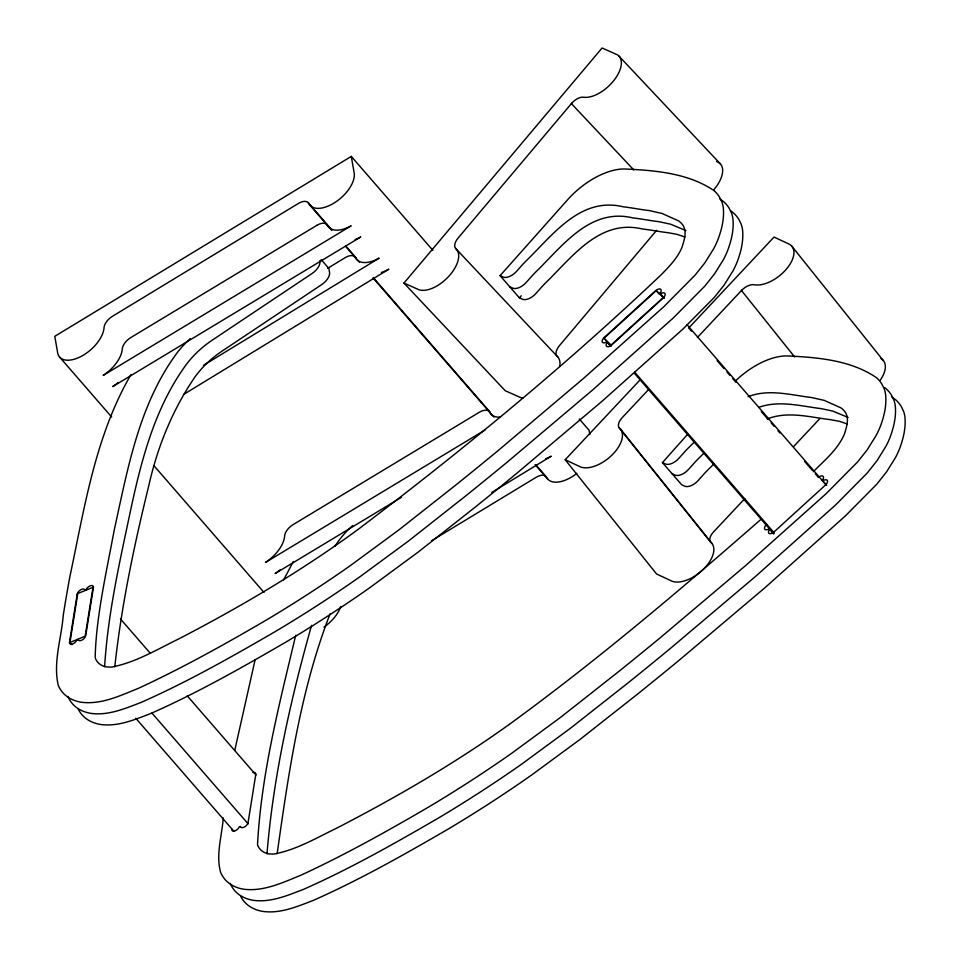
<?xml version="1.0" encoding="UTF-8"?>
<svg xmlns="http://www.w3.org/2000/svg" width="960" height="960" viewBox="0 0 960 960"><rect width="100%" height="100%" fill="white"/><g stroke="black" fill="none" stroke-linecap="round" stroke-linejoin="round"><path stroke-width="1.44" d="M114.792 666.84C121.428 605.46 134.232 544.896 148.956 484.992C157.572 446.652 172.62 409.572 194.868 377.1A57.912 30.864 -41 0 1 221.604 351.444L321.9 284.472A11.58 6.168 -41 0 0 329.556 272.376L328.884 268.5L321.168 259.608M277.128 853.8C288.6 772.896 300.372 690.312 330.12 613.764M223.272 817.848C221.988 835.74 215.676 854.52 220.584 872.268A91.356 48.684 -41 0 0 243.168 889.14C263.364 891.972 282.804 882.504 301.02 875.172C344.796 854.916 386.988 831.372 428.604 807.048A752.892 401.196 -41 0 0 451.764 792.936A768.684 409.62 -41 0 0 512.184 752.94L560.892 717.108L618.204 671.94A2483.736 1323.528 -41 0 0 660.06 637.896L745.548 565.644L826.152 493.668L857.544 461.976L867.24 449.772L876.18 435.42A82.14 43.776 -41 0 0 880.32 426.456C884.1 416.412 886.728 405.564 885.636 394.764A74.52 39.708 -41 0 0 884.244 388.968L881.952 384.228A102.24 54.48 -41 0 0 876.528 377.712C850.548 359.964 817.044 357.288 786.444 355.92A57.912 30.864 -41 0 0 735.852 380.604M69.96 642.468L77.772 593.532L92.988 587.304L85.164 636.192L69.96 642.468L71.916 644.724M234.732 750.468L255.156 659.58M295.716 635.28C279.324 704.112 261.3 773.724 257.52 844.584M311.544 625.392C290.532 700.02 273.312 776.508 266.976 853.872M283.668 579.84L293.328 561.528M130.98 374.568C95.064 436.368 84.468 508.2 69.804 577.032A2180.532 1161.96 -41 0 0 63.24 615.408C61.452 638.412 52.908 662.352 58.248 685.32A91.356 48.684 -41 0 0 80.832 702.18C101.016 705.012 120.456 695.544 138.672 688.212C182.448 667.956 224.64 644.412 266.268 620.088A752.892 401.196 -41 0 0 289.416 605.976A768.684 409.62 -41 0 0 349.836 565.98L398.544 530.148L455.868 484.98A2483.736 1323.528 -41 0 0 497.712 450.936L583.2 378.684L663.804 306.72L695.196 275.016L704.892 262.812L713.832 248.46A82.14 43.776 -41 0 0 717.972 239.496C721.752 229.452 724.38 218.604 723.3 207.804A74.52 39.708 -41 0 0 721.908 202.02L719.604 197.268A102.24 54.48 -41 0 0 714.192 190.752C688.212 173.004 654.696 170.328 624.096 168.96A57.912 30.864 -41 0 0 567.528 199.836L500.088 275.652L519.372 297.852L522.372 299.22A11.58 6.168 -41 0 0 535.908 293.484L541.068 287.676A57.912 30.864 -41 0 1 546.144 282.36C572.7 256.44 600.06 218.7 642.6 229.032C650.916 229.932 659.112 231.648 667.404 232.632A14.112 7.524 -41 0 1 668.064 232.68L677.124 234.384L684.924 237.036M334.752 546.42L337.932 541.86A57.912 30.864 -41 0 1 352.644 525.564M523.068 397.968A28.032 14.736 -43.3 0 1 520.236 397.392L505.236 390.732L403.956 283.068L602.088 48L617.076 54.66A28.032 14.736 -43.3 0 1 613.896 80.448A28.032 14.736 -43.3 0 1 583.524 97.212A11.58 6.084 -43.3 0 0 571.404 103.62L633.804 169.956M571.74 103.224L458.208 237.924A11.58 6.084 -43.3 0 0 455.868 248.676A28.032 14.736 -43.3 0 1 449.124 275.94A28.032 14.736 -43.3 0 1 418.944 289.728L403.956 283.068M656.604 230.352L559.5 345.576A11.58 6.084 -43.3 0 0 557.16 356.328A28.032 14.736 -43.3 0 1 559.824 365.976M519.372 297.852L521.244 295.752M713.76 464.088L708.492 469.32A57.912 30.864 -41 0 0 703.416 474.636L698.256 480.432A11.58 6.168 -41 0 1 684.72 486.18L681.72 484.812L662.436 462.612L687.72 434.184M744.84 498.564L713.532 531.948A11.58 6.252 -38.7 0 0 710.976 542.448A28.032 15.12 -38.7 0 1 703.632 569.028A28.032 15.12 -38.7 0 1 672.072 581.232L656.556 573.972L565.176 459.744L639.792 380.184M689.004 327.72L774.048 237.06L789.564 244.32A28.032 15.12 -38.7 0 1 785.964 269.616A28.032 15.12 -38.7 0 1 754.164 284.748A11.58 6.252 -38.7 0 0 741.48 290.508L794.628 356.94M648.36 389.772L622.14 417.72A11.58 6.252 -38.7 0 0 619.584 428.22A28.032 15.12 -38.7 0 1 612.252 454.812A28.032 15.12 -38.7 0 1 580.68 467.004L565.176 459.744M697.392 337.5L741.828 290.124M793.764 446.412L819.852 418.596M694.476 441.888L689.208 447.12A57.912 30.864 -41 0 0 684.132 452.436L678.972 458.232A11.58 6.168 -41 0 1 665.436 463.98L662.436 462.612M704.112 452.988L698.856 458.22A57.912 30.864 -41 0 0 693.78 463.536L688.62 469.332A11.58 6.168 -41 0 1 675.072 475.08L672.072 473.712M813.276 471.768C824.496 460.32 837.648 449.616 844.212 434.568A37.464 19.956 -41 0 0 844.452 433.968C846.672 427.164 849.276 418.26 845.472 412.536A60.288 32.124 -41 0 0 840.9 407.856L824.292 400.392L811.128 397.44A14.112 7.524 -41 0 0 810.468 397.392C789.864 394.8 768.132 388.74 748.02 396.744M603.984 338.244L656.244 290.58L663.324 297.444L611.124 345.048L603.984 338.244L610.86 346.164M760.968 519.348C679.692 590.448 597.156 660.384 509.844 723.996M509.352 724.344C454.548 763.62 396.084 797.472 336.228 828.396C316.14 838.056 296.34 849.876 274.164 853.992A33.54 17.88 -41 0 1 273.444 854.076L268.992 853.896A45.024 23.988 -41 0 1 257.94 845.82L257.796 845.46M327.624 268.356L345.012 257.748A11.58 6.168 -41.2 0 1 355.392 257.616A28.032 14.916 -41.2 0 0 379.152 258.132L203.388 365.4M183.384 394.584L388.836 269.196A28.032 14.916 -41.2 0 1 381.324 272.484M491.82 492.432L551.208 456.192A28.032 14.916 -41.2 0 1 545.604 458.832M351.288 156.408L54.792 336.324L57.78 353.52A28.032 14.94 -41 0 0 82.212 355.824A28.032 14.94 -41 0 0 104.04 327.588A11.58 6.168 -41 0 1 112.5 316.26L298.284 203.52A11.58 6.168 -41 0 1 308.688 203.412A28.032 14.94 -41 0 0 335.244 202.296A28.032 14.94 -41 0 0 354.288 173.604L351.288 156.408L432.84 250.32M431.556 540.756L536.064 477.348A11.58 6.168 -41 0 1 546.468 477.24A28.032 14.94 -41 0 0 576.876 473.328M484.92 430.08L265.524 562.428A28.032 14.952 -40.8 0 0 284.652 535.908A11.58 6.18 -40.8 0 1 293.124 524.604L479.28 412.296A11.58 6.18 -40.8 0 1 489.708 412.212A28.032 14.952 -40.8 0 0 500.448 417.132M401.508 497.304L275.124 573.552A28.032 14.952 -40.8 0 0 280.5 569.532M759 407.292C778.848 400.164 799.932 405.936 820.104 408.492A14.112 7.524 -41 0 1 820.776 408.54L832.848 411.12L848.148 417.468M767.292 418.944C787.416 410.94 809.148 417 829.74 419.592A14.112 7.524 -41 0 1 830.412 419.64L839.472 421.344L847.272 423.984M716.484 161.484L718.356 162.312A28.032 14.736 -43.3 0 1 713.7 189.9M500.088 275.652L503.088 277.02A11.58 6.168 -41 0 0 516.636 271.272L521.796 265.476A57.912 30.864 -41 0 1 526.872 260.16C553.416 234.24 580.776 196.488 623.328 206.82C631.632 207.732 639.828 209.448 648.12 210.432A14.112 7.524 -41 0 1 648.792 210.48L661.956 213.432L678.564 220.884A60.288 32.124 -41 0 1 683.148 225.564C687.108 232.104 684.132 240.3 682.104 247.008A37.464 19.956 -41 0 1 681.864 247.608C677.412 258.192 669.216 266.544 661.308 274.632C565.62 365.364 463.644 449.496 358.56 529.068C301.98 570.6 241.404 606.372 179.172 638.7C157.332 649.272 135.924 662.4 111.816 667.044A33.54 17.88 -41 0 1 111.096 667.116L106.716 666.96A45.024 23.988 -41 0 1 95.604 658.86L95.472 658.56M509.736 286.752L512.736 288.12A11.58 6.168 -41 0 0 526.272 282.384L531.432 276.576A57.912 30.864 -41 0 1 536.508 271.26C563.052 245.34 590.412 207.588 632.964 217.932C641.268 218.832 649.464 220.548 657.756 221.532A14.112 7.524 -41 0 1 658.428 221.58L670.5 224.16L685.944 230.592M719.592 198.648L723.828 201.852A102.24 54.48 -41 0 1 729.24 208.368L731.544 213.12A74.52 39.708 -41 0 1 732.936 218.904C734.028 229.704 731.388 240.552 727.62 250.596A82.14 43.776 -41 0 1 723.48 259.56L714.528 273.912L704.832 286.116L673.44 317.82L592.836 389.784L507.348 462.036A2483.736 1323.528 -41 0 1 465.504 496.08L408.192 541.248L359.472 577.08A768.684 409.62 -41 0 1 299.064 617.076A752.892 401.196 -41 0 1 275.904 631.188C232.044 656.676 187.764 681.768 141.336 702.324C125.256 708.492 108.06 715.932 90.456 713.304A91.356 48.684 -41 0 1 67.884 696.42M891.576 396.696L895.812 399.912A102.24 54.48 -41 0 1 901.224 406.428L903.528 411.18A74.52 39.708 -41 0 1 904.92 416.964C906 427.764 903.372 438.612 899.604 448.656A82.14 43.776 -41 0 1 895.464 457.62L886.512 471.972L876.816 484.176L845.424 515.88L764.82 587.844L679.332 660.096A2483.736 1323.528 -41 0 1 637.488 694.14L580.176 739.308L531.456 775.14A768.684 409.62 -41 0 1 471.048 815.136A752.892 401.196 -41 0 1 447.888 829.248C404.028 854.724 359.748 879.828 313.32 900.384C297.24 906.552 280.044 913.992 262.44 911.352A91.356 48.684 -41 0 1 240.612 896.124M730.728 210.756L733.464 212.964A102.24 54.48 -41 0 1 738.876 219.468L741.18 224.22A74.52 39.708 -41 0 1 742.572 230.004C743.664 240.804 741.036 251.652 737.256 261.696A82.14 43.776 -41 0 1 733.116 270.66L724.164 285.012L714.468 297.216L683.088 328.92L602.484 400.884L516.996 473.136A2483.736 1323.528 -41 0 1 475.14 507.18L417.828 552.348L369.12 588.192A768.684 409.62 -41 0 1 308.7 628.188A752.892 401.196 -41 0 1 285.54 642.288C241.68 667.776 197.4 692.868 150.972 713.424C134.904 719.592 117.708 727.032 100.092 724.404A91.356 48.684 -41 0 1 78.276 709.164M884.844 387.684L886.176 388.812A102.24 54.48 -41 0 1 891.588 395.328L893.892 400.068A74.52 39.708 -41 0 1 895.284 405.864C896.364 416.664 893.736 427.512 889.968 437.556A82.14 43.776 -41 0 1 885.816 446.52L876.876 460.872L867.18 473.076L835.788 504.78L755.184 576.744L669.696 648.996A2483.736 1323.528 -41 0 1 627.852 683.04L570.528 728.208L521.82 764.04A768.684 409.62 -41 0 1 461.4 804.036A752.892 401.196 -41 0 1 438.252 818.148C394.38 843.624 350.112 868.716 303.684 889.284C287.604 895.452 270.408 902.88 252.804 900.252A91.356 48.684 -41 0 1 230.22 883.38M659.916 293.364L660.468 293.904A4.632 2.472 -41 0 1 664.956 293.472A4.632 2.472 -41 0 1 663.12 298.08L611.772 344.892A4.632 2.472 -41 0 1 606.816 346.488A4.632 2.472 -41 0 1 607.416 342.288L606.864 341.748A4.632 2.472 -41 0 1 602.376 342.18A4.632 2.472 -41 0 1 604.212 337.572L655.56 290.748A4.632 2.472 -41 0 1 660.504 289.164A4.632 2.472 -41 0 1 659.916 293.364L664.332 298.344M818.4 477.288A4.632 2.472 -41 0 1 822.996 476.22A4.632 2.472 -41 0 1 822.264 480.324L822.816 480.864A4.632 2.472 -41 0 1 827.304 480.432A4.632 2.472 -41 0 1 825.456 485.04L774.12 531.852A4.632 2.472 -41 0 1 769.164 533.448A4.632 2.472 -41 0 1 769.764 529.236L769.2 528.696A4.632 2.472 -41 0 1 764.724 529.128A4.632 2.472 -41 0 1 766.56 524.532M619.08 56.232L720.36 163.884M455.532 248.316L558.024 357.228M822.252 480.324L826.668 485.304M686.88 324.576L826.296 485.124M656.244 290.58L659.184 293.976M688.644 327.888L691.584 331.284M717.108 360.672L723.984 368.592M726.924 371.988L729.876 375.372M732.816 378.768L735.768 382.164M761.292 411.552L768.156 419.472M771.108 422.856L774.048 426.252M777.984 430.776L779.94 433.032M804.492 461.304L812.34 470.34M815.28 473.736L818.232 477.132M634.692 372.18L774.096 532.728M634.416 373.296L773.832 533.844M606.864 341.748L610.716 346.188M769.2 528.696L773.616 533.688M579.24 418.92L589.068 430.236L589.812 434.532M308.112 202.572L312.036 207.096M314.004 209.364L330.708 228.6M346.428 246.708L356.256 258.024M373.932 278.388L489.876 411.9M536.052 465.084L545.88 476.4M310.164 205.524L331.788 230.412M345.54 246.252L359.292 262.092M373.056 277.932L493.908 417.108M535.176 464.64L547.944 479.34M59.592 357.048L111.672 417.024M153.924 465.672L263.964 592.404M120.48 618.96L149.928 652.872M187.236 695.844L255.96 774.984M151.932 713.064L248.136 823.86M135.732 718.212L233.904 831.276M791.64 245.964L883.02 360.192M620.472 429.144L711.852 543.372M619.224 427.848L710.616 542.076M95.172 657.624C96.06 616.872 106.548 571.584 114.204 530.16C127.548 469.728 138.516 406.356 175.584 354.9A57.912 30.864 -41 0 1 190.296 338.604M319.836 260.784L319.92 261.264A11.58 6.168 -41 0 1 312.264 273.372L211.968 340.344A57.912 30.864 -41 0 0 185.22 366C154.32 409.092 141.096 461.028 130.236 512.028C119.424 563.088 107.784 614.496 104.628 666.72M231.852 829.176A4.632 2.472 -41 0 0 234.684 830.988A4.632 2.472 -41 0 0 239.244 826.896L240.444 826.416A4.632 2.472 -41 0 0 244.236 827.076A4.632 2.472 -41 0 0 248.088 822.528L255.78 774.456A4.632 2.472 -41 0 0 253.008 772.62M118.128 382.536A28.032 14.952 -40.8 0 1 112.752 386.556L360.756 236.952A28.032 14.952 -40.8 0 1 355.14 239.556M340.74 606.564A28.032 14.94 -41 0 1 323.94 627.168M880.956 358.548A28.032 15.12 -38.7 0 1 880.164 380.28M77.196 594.132L69.504 642.216A4.632 2.472 -41 0 0 72.336 644.028A4.632 2.472 -41 0 0 76.896 639.948L78.096 639.456A4.632 2.472 -41 0 0 81.9 640.116A4.632 2.472 -41 0 0 85.74 635.58L93.432 587.496A4.632 2.472 -41 0 0 90.612 585.684A4.632 2.472 -41 0 0 86.04 589.764L84.852 590.256A4.632 2.472 -41 0 0 81.048 589.596A4.632 2.472 -41 0 0 77.196 594.132M316.908 225.3L130.74 337.608A11.58 6.18 -40.8 0 0 122.28 348.924A28.032 14.952 -40.8 0 1 103.152 375.432L351.156 225.816A28.032 14.952 -40.8 0 1 327.324 225.216A11.58 6.18 -40.8 0 0 316.908 225.3"/></g></svg>
